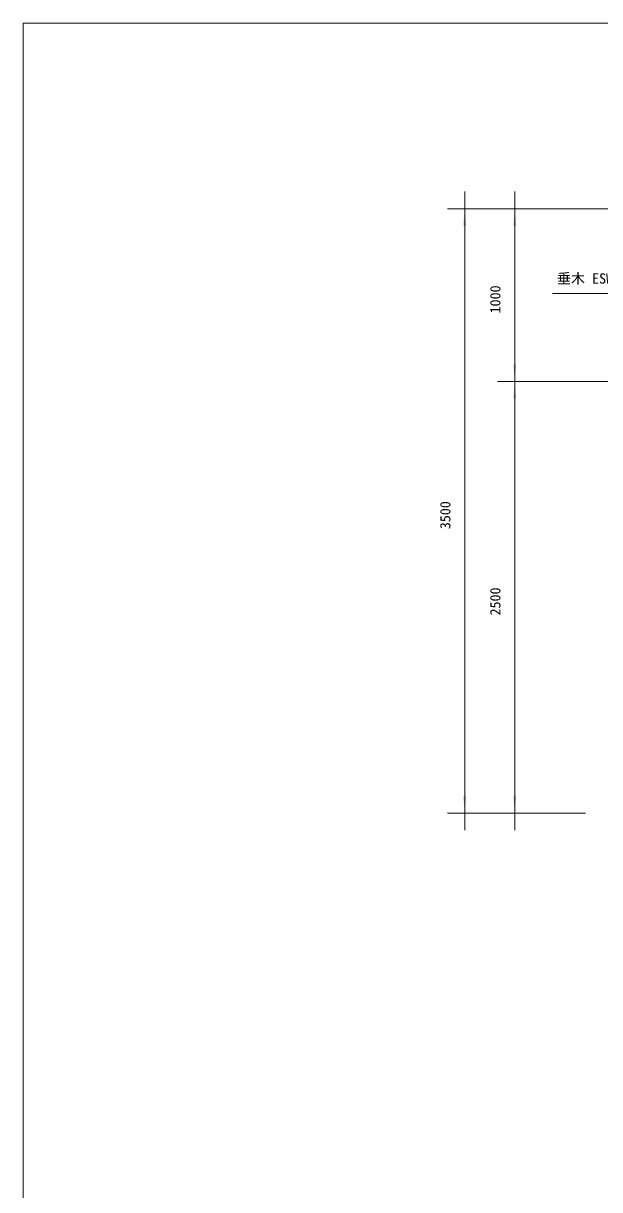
# Model space of a CAD drawing. Units: millimetres, scale not verified. Extents: x -9750 to 9750, y -6875 to 6875.
# Drawn here: x -9750 to -6408, y 118 to 6875 of the extents above; entities that cross this region are included whole.
import ezdxf
from ezdxf.enums import TextEntityAlignment as Align

# ---------------------------------------------------------------- set-up
doc = ezdxf.new("R2010")
doc.units = ezdxf.units.MM
doc.header["$LTSCALE"] = 50
doc.layers.add('0-1_IMPORTED', color=30, linetype='Continuous', lineweight=18)
doc.styles.add('ＭＳ ゴシック', font='')
doc.styles.get('ＭＳ ゴシック').set_extended_font_data('MS Gothic')

msp = doc.modelspace()

# ---------------------------------------------------------------- linework, layer by layer
at = {"layer": '0-1_IMPORTED', "color": 1}
for p, q in [((-7191, 5800), (-7191, 5900)), ((-6901, 5900), (-6901, 5800)), ((-5351, 5800), (-7291, 5800)), ((-7191, 2300), (-7191, 5800)), ((-5351, 5800), (-7001, 5800)), ((-6901, 5800), (-6901, 4800)), ((-5761, 5310.65), (-6681, 5310.65)), ((-6901, 4900), (-6901, 4800)), ((-5170.5, 4800), (-7001, 4800)), ((-5170.5, 4800), (-7001, 4800)), ((-6901, 4800), (-6901, 4700)), ((-6901, 4800), (-6901, 2300)), ((-6531, 2300), (-7291, 2300)), ((-7191, 2200), (-7191, 2300)), ((-6491, 2300), (-7001, 2300)), ((-6901, 2300), (-6901, 2200))]:
    msp.add_line(p, q, dxfattribs=at)
at = {"layer": '0-1_IMPORTED'}
msp.add_lwpolyline([(-9750, 6875), (9750, 6875), (9750, -6875), (-9750, -6875)], close=True, dxfattribs=at)
at = {"layer": '0-1_IMPORTED', "color": 1}
for points in [[(-7191, 5800), (-7182.25, 5700.01), (-7199.75, 5700.01)], [(-6901, 5800), (-6892.25, 5700.01), (-6909.75, 5700.01)], [(-6901, 4800), (-6909.75, 4899.99), (-6892.25, 4899.99)], [(-6901, 4800), (-6892.25, 4700.01), (-6909.75, 4700.01)], [(-7191, 2300), (-7199.75, 2399.99), (-7182.25, 2399.99)], [(-6901, 2300), (-6909.75, 2399.99), (-6892.25, 2399.99)]]:
    msp.add_solid(points, dxfattribs=at)

# ---------------------------------------------------------------- texts
at = {"layer": '0-1_IMPORTED', "color": 7, "style": 'ＭＳ ゴシック'}
msp.add_text('垂木 ESW150×50C', height=59.71, dxfattribs=at).set_placement((-6655.91, 5348.83), align=Align.BOTTOM_LEFT)
for s, p in [('1000', (-6965.82, 5194.17)), ('3500', (-7255.82, 3944.17)), ('2500', (-6965.82, 3444.17))]:
    msp.add_text(s, height=59.71, rotation=90, dxfattribs=at).set_placement(p, align=Align.BOTTOM_LEFT)

doc.saveas('drawing.dxf')
